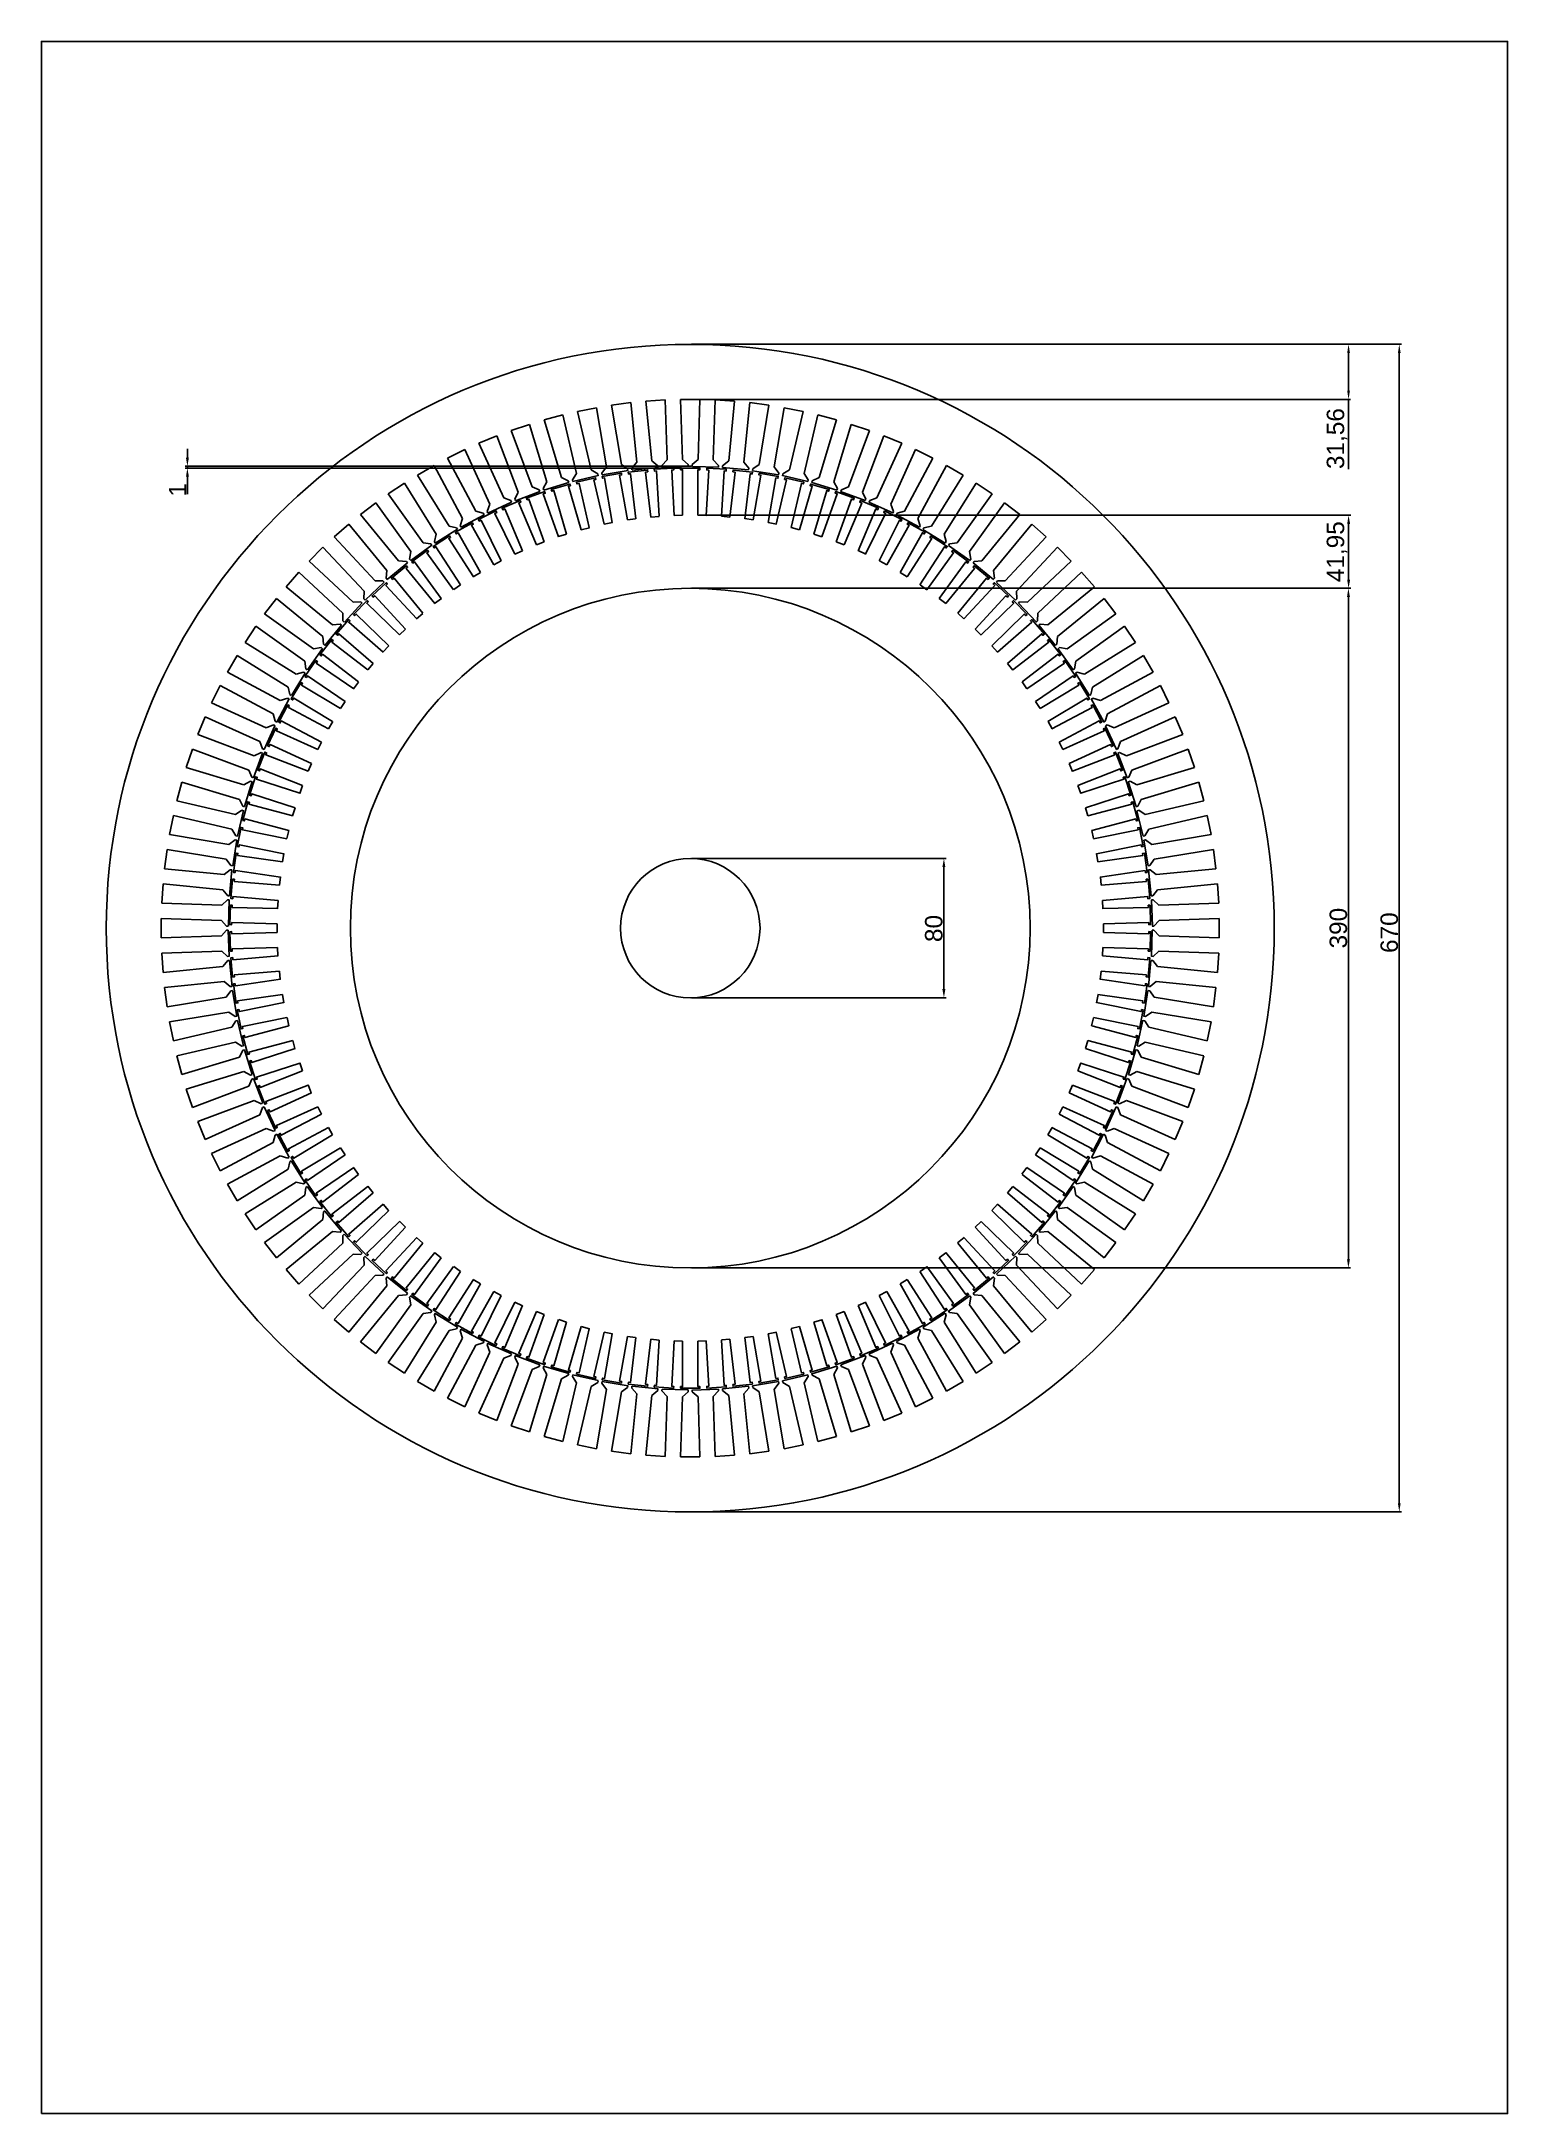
# Model space of a CAD drawing. Header units: millimetres. Extents: x 426 to 1267, y 146 to 1335.
import ezdxf

# ---------------------------------------------------------------- set-up
doc = ezdxf.new("R2010")
doc.units = ezdxf.units.MM
doc.header["$PDMODE"] = 2
doc.header["$PDSIZE"] = 5
doc.styles.get("Standard").update_dxf_attribs({"font": 'arial.ttf'})
doc.dimstyles.new('Copy of ISO-25', dxfattribs={"dimtxt": 10, "dimasz": 5, "dimexe": 1.25, "dimexo": 0.625, "dimtad": 1, "dimtxsty": 'Standard', "dimcen": 2.5, "dimadec": 0, "dimazin": 0, "dimtfac": 1, "dimtmove": 0, "dimatfit": 3, "dimfxl": 1, "dimarcsym": 0})

# ---------------------------------------------------------------- blocks, each defined once
blk = doc.blocks.new('*U1')
for p, q in [((-4.45, -15.22), (-5.55, 19.22)), ((-5.55, 19.22), (5.55, 19.22)), ((5.55, 19.22), (4.45, -15.22)), ((-1.19, -18.22), (-4.45, -15.22)), ((-1.19, -19.22), (-1.19, -18.22)), ((4.45, -15.22), (1.19, -18.22)), ((1.19, -18.22), (1.19, -19.22))]:
    blk.add_line(p, q)
blk = doc.blocks.new('*U2')
at = {"color": 0, "linetype": 'ByBlock', "lineweight": -2, "transparency": 16777216}
for p, rotation in [((757.7, 444.9), 3.749999999999829), ((794.9, 444.9), 356.25), ((702.8, 435.8), 14.99999999999997), ((720.9, 440), 11.24999999999997), ((739.2, 443.1), 7.500000000000014), ((813.4, 443.1), 352.5), ((831.8, 440), 348.7499999999999), ((849.9, 435.8), 344.9999999999999), ((667.6, 423.9), 22.49999999999999), ((685, 430.4), 18.75), ((867.7, 430.4), 341.2499999999999), ((885.1, 423.9), 337.4999999999999), ((650.6, 416.2), 26.24999999999999), ((902, 416.2), 333.75), ((618.4, 397.6), 33.74999999999999), ((634.2, 407.4), 29.99999999999999), ((918.4, 407.4), 329.9999999999999), ((934.2, 397.6), 326.2499999999999), ((603.3, 386.8), 37.50000000000001), ((949.3, 386.8), 322.5), ((588.9, 375), 41.24999999999999), ((963.7, 375), 318.75), ((575.3, 362.3), 45.00000000000001), ((977.3, 362.3), 314.9999999999999), ((562.6, 348.7), 48.75000000000001), ((990, 348.7), 311.25), ((550.8, 334.3), 52.49999999999999), ((1001.8, 334.3), 307.4999999999999), ((540, 319.2), 56.25000000000001), ((1012.6, 319.2), 303.75), ((530.2, 303.4), 59.99999999999999), ((1022.5, 303.4), 299.9999999999999), ((521.4, 287), 63.75), ((1031.2, 287), 296.2499999999999), ((513.7, 270.1), 67.49999999999997), ((1038.9, 270.1), 292.4999999999999), ((507.2, 252.6), 71.25), ((1045.5, 252.6), 288.7499999999999), ((501.8, 234.8), 74.99999999999999), ((1050.9, 234.8), 285), ((497.6, 216.7), 78.74999999999999), ((1055.1, 216.7), 281.25), ((494.5, 198.4), 82.50000000000001), ((1058.1, 198.4), 277.4999999999999), ((492.7, 179.9), 86.24999999999999), ((1059.9, 179.9), 273.75), ((492.1, 161.3), 90), ((1060.5, 161.3), 269.9999999999999), ((492.7, 142.7), 93.74999999999996), ((1059.9, 142.7), 266.25), ((494.5, 124.2), 97.5), ((1058.1, 124.2), 262.5), ((497.6, 105.8), 101.25), ((1055.1, 105.8), 258.75), ((501.8, 87.7), 105), ((1050.9, 87.7), 255), ((507.2, 69.9), 108.75), ((1045.5, 69.9), 251.25), ((513.7, 52.5), 112.5), ((1038.9, 52.5), 247.5), ((521.4, 35.6), 116.25), ((1031.2, 35.6), 243.75), ((530.2, 19.2), 120), ((1022.5, 19.2), 240), ((540, 3.4), 123.75), ((1012.6, 3.4), 236.2499999999999), ((550.8, -11.7), 127.5), ((1001.8, -11.7), 232.5), ((562.6, -26.1), 131.25), ((990, -26.1), 228.75), ((575.3, -39.7), 135), ((977.3, -39.7), 225), ((588.9, -52.4), 138.75), ((963.7, -52.4), 221.25), ((603.3, -64.2), 142.5), ((949.3, -64.2), 217.5), ((618.4, -75), 146.25), ((934.2, -75), 213.75), ((634.2, -84.9), 150), ((918.4, -84.9), 209.9999999999999), ((650.6, -93.6), 153.75), ((667.6, -101.3), 157.5), ((885.1, -101.3), 202.5000000000001), ((902, -93.6), 206.25), ((685, -107.8), 161.25), ((702.8, -113.2), 165.0000000000001), ((849.9, -113.2), 194.9999999999999), ((867.7, -107.8), 198.75), ((720.9, -117.5), 168.75), ((739.2, -120.5), 172.5), ((757.7, -122.3), 176.25), ((776.3, -122.9), 180), ((794.9, -122.3), 183.7499999999998), ((813.4, -120.5), 187.4999999999999), ((831.8, -117.5), 191.2499999999999)]:
    blk.add_blockref('*U1', p, dxfattribs=dict(at, rotation=rotation))
blk.add_blockref('*U1', (776.3, 445.5), dxfattribs=at)
blk = doc.blocks.new('*U3')
blk.add_line((-7.5, 0.2), (7.5, -0.2))
blk = doc.blocks.new('*U4')
at = {"color": 0, "linetype": 'ByBlock', "lineweight": -2, "transparency": 16777216}
for p, rotation in [((699.4, 414.8), 18.75000000000004), ((716.2, 419.3), 15.00000000000002), ((733.2, 422.6), 11.25000000000004), ((750.4, 424.9), 7.499999999999964), ((767.6, 426), 3.749999999999927), ((802.3, 424.9), 356.25), ((819.5, 422.6), 352.5000000000001), ((836.5, 419.3), 348.7500000000001), ((853.2, 414.8), 345), ((667, 402.6), 26.25000000000002), ((683, 409.2), 22.50000000000004), ((869.6, 409.2), 341.25), ((885.6, 402.6), 337.4999999999999), ((651.4, 394.9), 30.00000000000001), ((901.2, 394.9), 333.7499999999999), ((622, 376.6), 37.50000000000001), ((636.4, 386.2), 33.75000000000003), ((916.2, 386.2), 330.0000000000001), ((930.6, 376.6), 326.25), ((608.3, 366.1), 41.25000000000003), ((944.4, 366.1), 322.5), ((595.2, 354.6), 45.00000000000003), ((957.4, 354.6), 318.75), ((583, 342.4), 48.75000000000002), ((969.7, 342.4), 314.9999999999999), ((571.5, 329.3), 52.50000000000001), ((981.1, 329.3), 311.25), ((561, 315.6), 56.25000000000001), ((991.6, 315.6), 307.5), ((551.4, 301.2), 60.00000000000003), ((1001.3, 301.2), 303.75), ((542.7, 286.2), 63.75), ((1009.9, 286.2), 299.9999999999999), ((535, 270.6), 67.50000000000003), ((1017.6, 270.6), 296.2499999999999), ((528.4, 254.6), 71.25000000000001), ((1024.2, 254.6), 292.5000000000001), ((522.8, 238.2), 75.00000000000001), ((1029.8, 238.2), 288.75), ((518.3, 221.4), 78.75000000000001), ((1034.3, 221.4), 285), ((515, 204.4), 82.50000000000001), ((1037.7, 204.4), 281.25), ((512.7, 187.3), 86.25000000000003), ((1039.9, 187.3), 277.5000000000001), ((511.6, 170), 90.00000000000001), ((1041.1, 170), 273.75), ((511.6, 152.6), 93.75000000000001), ((1041.1, 152.6), 270), ((512.7, 135.3), 97.50000000000003), ((1039.9, 135.3), 266.25), ((515, 118.1), 101.25), ((1037.7, 118.1), 262.5000000000001), ((518.3, 101.1), 105), ((1034.3, 101.1), 258.7500000000001), ((522.8, 84.4), 108.75), ((1029.8, 84.4), 255), ((528.4, 68), 112.5), ((1024.2, 68), 251.25), ((535, 52), 116.25), ((1017.6, 52), 247.5000000000001), ((542.7, 36.4), 120), ((1009.9, 36.4), 243.7500000000001), ((551.4, 21.4), 123.75), ((1001.3, 21.4), 240), ((561, 7), 127.5), ((991.6, 7), 236.25), ((571.5, -6.8), 131.25), ((981.1, -6.8), 232.5), ((583, -19.8), 135), ((969.7, -19.8), 228.75), ((595.2, -32.1), 138.75), ((957.4, -32.1), 225.0000000000001), ((608.3, -43.5), 142.5), ((944.4, -43.5), 221.25), ((622, -54), 146.25), ((916.2, -63.7), 213.75), ((930.6, -54), 217.5), ((636.4, -63.7), 150), ((651.4, -72.3), 153.7500000000001), ((901.2, -72.3), 210), ((667, -80), 157.5), ((885.6, -80), 206.25), ((683, -86.6), 161.25), ((699.4, -92.2), 165.0000000000001), ((716.2, -96.7), 168.7500000000001), ((836.5, -96.7), 195), ((853.2, -92.2), 198.75), ((869.6, -86.6), 202.5000000000001), ((733.2, -100.1), 172.5000000000001), ((750.4, -102.3), 176.2500000000001), ((767.6, -103.5), 180), ((785, -103.5), 183.75), ((802.3, -102.3), 187.5), ((819.5, -100.1), 191.25)]:
    blk.add_blockref('*U3', p, dxfattribs=dict(at, rotation=rotation))
blk.add_blockref('*U3', (785, 426), dxfattribs=at)
blk = doc.blocks.new('*D5')
at = {"color": 0, "lineweight": -2, "transparency": 16777216}
for p, q in [((798.7, 1161.5), (1176.9, 1161.5)), ((1175.7, 1156.5), (1175.7, 1134.9)), ((798.7, 1129.9), (1176.9, 1129.9)), ((1175.7, 1129.9), (1175.7, 1089.9))]:
    blk.add_line(p, q, dxfattribs=at)
at = {"color": 0, "transparency": 16777216}
for points in [[(1174.9, 1156.5), (1176.5, 1156.5), (1175.7, 1161.5)], [(1174.9, 1134.9), (1176.5, 1134.9), (1175.7, 1129.9)]]:
    blk.add_solid(points, dxfattribs=at)
at = {"layer": 'Defpoints', "color": 0, "transparency": 16777216}
for p in [(798.1, 1161.5), (798.1, 1129.9), (1175.7, 1129.9)]:
    blk.add_point(p, dxfattribs=at)
at = {"color": 0, "transparency": 16777216, "insert": (1169.1, 1107.4), "char_height": 10, "attachment_point": 5, "rotation": 90}
blk.add_mtext('31,56', dxfattribs=at)
blk = doc.blocks.new('*D6')
at = {"color": 0, "lineweight": -2, "transparency": 16777216}
for p, q in [((798.7, 1161.5), (1206.1, 1161.5)), ((1204.8, 496.5), (1204.8, 1156.5)), ((798.7, 491.5), (1206.1, 491.5))]:
    blk.add_line(p, q, dxfattribs=at)
at = {"color": 0, "transparency": 16777216}
for points in [[(1204, 1156.5), (1205.6, 1156.5), (1204.8, 1161.5)], [(1204, 496.5), (1205.6, 496.5), (1204.8, 491.5)]]:
    blk.add_solid(points, dxfattribs=at)
at = {"layer": 'Defpoints', "color": 0, "transparency": 16777216}
for p in [(798.1, 1161.5), (1204.8, 1161.5), (798.1, 491.5)]:
    blk.add_point(p, dxfattribs=at)
at = {"color": 0, "transparency": 16777216, "insert": (1199.1, 823.9), "char_height": 10, "attachment_point": 5, "rotation": 90}
blk.add_mtext('670', dxfattribs=at)
blk = doc.blocks.new('*D7')
at = {"color": 0, "lineweight": -2, "transparency": 16777216}
for p, q in [((798.7, 866.5), (944.8, 866.5)), ((943.6, 861.5), (943.6, 791.5)), ((798.7, 786.5), (944.8, 786.5))]:
    blk.add_line(p, q, dxfattribs=at)
at = {"color": 0, "transparency": 16777216}
for points in [[(942.7, 861.5), (944.4, 861.5), (943.6, 866.5)], [(942.7, 791.5), (944.4, 791.5), (943.6, 786.5)]]:
    blk.add_solid(points, dxfattribs=at)
at = {"layer": 'Defpoints', "color": 0, "transparency": 16777216}
for p in [(798.1, 866.5), (798.1, 786.5), (943.6, 786.5)]:
    blk.add_point(p, dxfattribs=at)
at = {"color": 0, "transparency": 16777216, "insert": (937.8, 826.3), "char_height": 10, "attachment_point": 5, "rotation": 90}
blk.add_mtext('80', dxfattribs=at)
blk = doc.blocks.new('*U8')
blk.add_lwpolyline([(-4.3765, -13.525), (-4.3765, 12.525), (-5.5705, 12.525), (-5.5705, 13.525), (5.5705, 13.525), (5.5705, 12.525), (4.3765, 12.525), (4.3765, -13.525)])
blk = doc.blocks.new('*U9')
at = {"color": 0, "linetype": 'ByBlock', "lineweight": -2, "transparency": 16777216}
for p, rotation in [((747.8, 568.8), 6.545454545454484), ((762, 570.1), 3.272727272727193), ((790.6, 570.1), 356.7272727272729), ((804.9, 568.8), 353.4545454545456), ((705.7, 560.3), 16.36363636363635), ((719.6, 564), 13.09090909090905), ((733.6, 566.8), 9.818181818181792), ((819, 566.8), 350.1818181818182), ((833, 564), 346.909090909091), ((846.9, 560.3), 343.6363636363637), ((665.8, 544.8), 26.18181818181816), ((678.8, 550.7), 22.90909090909089), ((692.1, 555.9), 19.63636363636363), ((860.5, 555.9), 340.3636363636364), ((873.8, 550.7), 337.0909090909092), ((886.8, 544.8), 333.8181818181819), ((653.1, 538.1), 29.45454545454546), ((899.5, 538.1), 330.5454545454546), ((629.1, 522.6), 36), ((640.9, 530.7), 32.72727272727273), ((911.7, 530.7), 327.2727272727273), ((923.5, 522.6), 324.0000000000001), ((617.8, 513.9), 39.27272727272729), ((934.9, 513.9), 320.7272727272728), ((607, 504.5), 42.54545454545456), ((945.7, 504.5), 317.4545454545455), ((596.7, 494.6), 45.81818181818183), ((955.9, 494.6), 314.1818181818182), ((587, 484), 49.09090909090912), ((965.6, 484), 310.909090909091), ((578, 473), 52.36363636363639), ((974.7, 473), 307.6363636363637), ((569.6, 461.4), 55.63636363636365), ((983.1, 461.4), 304.3636363636364), ((561.8, 449.3), 58.90909090909093), ((990.8, 449.3), 301.0909090909092), ((554.8, 436.9), 62.18181818181819), ((997.8, 436.9), 297.8181818181819), ((548.5, 424.1), 65.45454545454547), ((1004.2, 424.1), 294.5454545454546), ((542.9, 410.9), 68.72727272727273), ((1009.7, 410.9), 291.2727272727273), ((538.1, 397.4), 72), ((1014.5, 397.4), 288.0000000000001), ((534.1, 383.7), 75.2727272727273), ((1018.6, 383.7), 284.7272727272727), ((530.8, 369.7), 78.54545454545456), ((1021.8, 369.7), 281.4545454545454), ((528.4, 355.6), 81.81818181818183), ((1024.2, 355.6), 278.1818181818182), ((526.8, 341.4), 85.09090909090912), ((1025.9, 341.4), 274.9090909090909), ((525.9, 327.2), 88.36363636363637), ((1026.7, 327.2), 271.6363636363637), ((525.9, 312.8), 91.63636363636365), ((1026.7, 312.8), 268.3636363636364), ((526.8, 298.6), 94.90909090909093), ((1025.9, 298.6), 265.0909090909091), ((528.4, 284.4), 98.1818181818182), ((1024.2, 284.4), 261.8181818181819), ((530.8, 270.3), 101.4545454545455), ((1021.8, 270.3), 258.5454545454546), ((534.1, 256.3), 104.7272727272728), ((1018.6, 256.3), 255.2727272727273), ((538.1, 242.6), 108), ((1014.5, 242.6), 252.0000000000001), ((542.9, 229.1), 111.2727272727273), ((1009.7, 229.1), 248.7272727272727), ((548.5, 215.9), 114.5454545454546), ((1004.2, 215.9), 245.4545454545455), ((554.8, 203.1), 117.8181818181819), ((997.8, 203.1), 242.1818181818182), ((561.8, 190.7), 121.0909090909091), ((990.8, 190.7), 238.9090909090909), ((569.6, 178.6), 124.3636363636364), ((983.1, 178.6), 235.6363636363637), ((578, 167), 127.6363636363637), ((974.7, 167), 232.3636363636364), ((587, 156), 130.9090909090909), ((965.6, 156), 229.0909090909092), ((596.7, 145.4), 134.1818181818182), ((955.9, 145.4), 225.8181818181818), ((607, 135.5), 137.4545454545455), ((945.7, 135.5), 222.5454545454545), ((617.8, 126.1), 140.7272727272727), ((629.1, 117.4), 144), ((923.5, 117.4), 216), ((934.9, 126.1), 219.2727272727273), ((640.9, 109.3), 147.2727272727273), ((911.7, 109.3), 212.7272727272728), ((653.1, 101.9), 150.5454545454546), ((665.8, 95.2), 153.8181818181819), ((886.8, 95.2), 206.1818181818182), ((899.5, 101.9), 209.4545454545455), ((678.8, 89.3), 157.0909090909092), ((692.1, 84.1), 160.3636363636364), ((860.5, 84.1), 199.6363636363637), ((873.8, 89.3), 202.9090909090909), ((705.7, 79.7), 163.6363636363637), ((719.6, 76), 166.9090909090909), ((733.6, 73.2), 170.1818181818182), ((747.8, 71.2), 173.4545454545456), ((762, 69.9), 176.7272727272728), ((790.6, 69.9), 183.2727272727271), ((804.9, 71.2), 186.5454545454546), ((819, 73.2), 189.8181818181818), ((833, 76), 193.0909090909091), ((846.9, 79.7), 196.3636363636363), ((776.3, 69.5), 180)]:
    blk.add_blockref('*U8', p, dxfattribs=dict(at, rotation=rotation))
blk.add_blockref('*U8', (776.3, 570.5), dxfattribs=at)
blk = doc.blocks.new('*U10')
blk.add_line((-2.4, 0.1), (2.4, -0.1))
blk = doc.blocks.new('*U11')
at = {"color": 0, "linetype": 'ByBlock', "lineweight": -2, "transparency": 16777216}
for p, rotation in [((716.1, 549.2), 16.36363636363637), ((729.3, 552.3), 13.0909090909091), ((742.6, 554.6), 9.818181818181829), ((756, 556.1), 6.545454545454541), ((769.5, 556.9), 3.272727272727193), ((796.6, 556.1), 356.7272727272729), ((810, 554.6), 353.4545454545455), ((823.4, 552.3), 350.1818181818182), ((836.6, 549.2), 346.9090909090909), ((677.9, 535.6), 26.18181818181819), ((690.3, 540.8), 22.90909090909091), ((703.1, 545.4), 19.63636363636365), ((849.5, 545.4), 343.6363636363637), ((862.3, 540.8), 340.3636363636364), ((874.8, 535.6), 337.0909090909092), ((653.9, 522.9), 32.72727272727275), ((665.7, 529.6), 29.45454545454544), ((886.9, 529.6), 333.8181818181819), ((898.7, 522.9), 330.5454545454546), ((642.6, 515.6), 36), ((910.1, 515.6), 327.2727272727273), ((621.1, 499.1), 42.54545454545454), ((631.6, 507.7), 39.2727272727273), ((921, 507.7), 324.0000000000001), ((931.5, 499.1), 320.7272727272727), ((611.2, 489.9), 45.81818181818183), ((941.5, 489.9), 317.4545454545455), ((601.7, 480.2), 49.09090909090909), ((950.9, 480.2), 314.1818181818183), ((592.9, 470), 52.36363636363637), ((959.8, 470), 310.909090909091), ((584.6, 459.3), 55.63636363636364), ((968, 459.3), 307.6363636363637), ((577, 448.1), 58.90909090909091), ((975.7, 448.1), 304.3636363636364), ((570, 436.5), 62.1818181818182), ((982.7, 436.5), 301.0909090909092), ((563.7, 424.6), 65.45454545454544), ((989, 424.6), 297.8181818181819), ((558, 412.2), 68.72727272727273), ((994.6, 412.2), 294.5454545454546), ((553.1, 399.6), 72.00000000000003), ((999.5, 399.6), 291.2727272727274), ((548.9, 386.8), 75.2727272727273), ((1003.7, 386.8), 288.0000000000001), ((545.5, 373.7), 78.54545454545456), ((1007.1, 373.7), 284.7272727272728), ((542.8, 360.4), 81.81818181818183), ((1009.8, 360.4), 281.4545454545456), ((540.9, 347), 85.09090909090908), ((1011.8, 347), 278.1818181818182), ((539.7, 333.5), 88.36363636363637), ((1012.9, 333.5), 274.9090909090909), ((539.3, 320), 91.63636363636367), ((1013.3, 320), 271.6363636363636), ((539.7, 306.5), 94.90909090909092), ((1012.9, 306.5), 268.3636363636365), ((540.9, 293), 98.1818181818182), ((1011.8, 293), 265.0909090909091), ((542.8, 279.6), 101.4545454545455), ((1009.8, 279.6), 261.8181818181818), ((545.5, 266.3), 104.7272727272727), ((1007.1, 266.3), 258.5454545454545), ((548.9, 253.2), 108), ((1003.7, 253.2), 255.2727272727272), ((553.1, 240.4), 111.2727272727273), ((999.5, 240.4), 251.9999999999999), ((558, 227.8), 114.5454545454546), ((994.6, 227.8), 248.7272727272727), ((563.7, 215.4), 117.8181818181818), ((989, 215.4), 245.4545454545455), ((570, 203.5), 121.0909090909091), ((982.7, 203.5), 242.1818181818182), ((577, 191.9), 124.3636363636364), ((975.7, 191.9), 238.9090909090909), ((584.6, 180.7), 127.6363636363637), ((968, 180.7), 235.6363636363636), ((592.9, 170), 130.9090909090909), ((959.8, 170), 232.3636363636364), ((601.7, 159.8), 134.1818181818182), ((950.9, 159.8), 229.0909090909092), ((611.2, 150.1), 137.4545454545455), ((941.5, 150.1), 225.8181818181818), ((621.1, 140.9), 140.7272727272728), ((631.6, 132.3), 144.0000000000001), ((921, 132.3), 219.2727272727273), ((931.5, 140.9), 222.5454545454545), ((642.6, 124.4), 147.2727272727273), ((910.1, 124.4), 216), ((653.9, 117.1), 150.5454545454546), ((665.7, 110.4), 153.8181818181818), ((886.9, 110.4), 209.4545454545455), ((898.7, 117.1), 212.7272727272728), ((677.9, 104.4), 157.0909090909092), ((690.3, 99.2), 160.3636363636364), ((703.1, 94.6), 163.6363636363637), ((849.5, 94.6), 199.6363636363636), ((862.3, 99.2), 202.9090909090909), ((874.8, 104.4), 206.1818181818182), ((716.1, 90.8), 166.9090909090909), ((729.3, 87.7), 170.1818181818182), ((742.6, 85.4), 173.4545454545455), ((756, 83.9), 176.7272727272728), ((783.1, 83.1), 183.2727272727271), ((796.6, 83.9), 186.5454545454546), ((810, 85.4), 189.8181818181818), ((823.4, 87.7), 193.0909090909091), ((836.6, 90.8), 196.3636363636363), ((769.5, 83.1), 180)]:
    blk.add_blockref('*U10', p, dxfattribs=dict(at, rotation=rotation))
blk.add_blockref('*U10', (783.1, 556.9), dxfattribs=at)
blk = doc.blocks.new('*D12')
at = {"color": 0, "lineweight": -2, "transparency": 16777216}
for p, q in [((803.1, 1063.4), (1177, 1063.4)), ((1175.7, 1026.5), (1175.7, 1058.4)), ((798.7, 1021.5), (1177, 1021.5))]:
    blk.add_line(p, q, dxfattribs=at)
at = {"color": 0, "transparency": 16777216}
for points in [[(1174.9, 1058.4), (1176.6, 1058.4), (1175.7, 1063.4)], [(1174.9, 1026.5), (1176.6, 1026.5), (1175.7, 1021.5)]]:
    blk.add_solid(points, dxfattribs=at)
at = {"layer": 'Defpoints', "color": 0, "transparency": 16777216}
for p in [(802.5, 1063.4), (1175.7, 1063.4), (798.1, 1021.5)]:
    blk.add_point(p, dxfattribs=at)
at = {"color": 0, "transparency": 16777216, "insert": (1169.1, 1042.5), "char_height": 10, "attachment_point": 5, "rotation": 90}
blk.add_mtext('41,95', dxfattribs=at)
blk = doc.blocks.new('*D13')
at = {"color": 0, "lineweight": -2, "transparency": 16777216}
for p, q in [((798.7, 1021.5), (1176.9, 1021.5)), ((1175.6, 1016.5), (1175.6, 636.5)), ((798.7, 631.5), (1176.9, 631.5))]:
    blk.add_line(p, q, dxfattribs=at)
at = {"color": 0, "transparency": 16777216}
for points in [[(1174.8, 1016.5), (1176.5, 1016.5), (1175.6, 1021.5)], [(1174.8, 636.5), (1176.5, 636.5), (1175.6, 631.5)]]:
    blk.add_solid(points, dxfattribs=at)
at = {"layer": 'Defpoints', "color": 0, "transparency": 16777216}
for p in [(798.1, 1021.5), (798.1, 631.5), (1175.6, 631.5)]:
    blk.add_point(p, dxfattribs=at)
at = {"color": 0, "transparency": 16777216, "insert": (1169.9, 826.5), "char_height": 10, "attachment_point": 5, "rotation": 90}
blk.add_mtext('390', dxfattribs=at)
blk = doc.blocks.new('*D14')
at = {"color": 0, "lineweight": -2, "transparency": 16777216}
for p, q in [((509.6, 1096.5), (509.6, 1101.5)), ((798.7, 1091.5), (508.4, 1091.5)), ((797.5, 1090.5), (508.4, 1090.5)), ((509.6, 1091.5), (509.6, 1090.5)), ((509.6, 1085.5), (509.6, 1075.5))]:
    blk.add_line(p, q, dxfattribs=at)
at = {"color": 0, "transparency": 16777216}
for points in [[(508.8, 1096.5), (510.5, 1096.5), (509.6, 1091.5)], [(508.8, 1085.5), (510.5, 1085.5), (509.6, 1090.5)]]:
    blk.add_solid(points, dxfattribs=at)
at = {"layer": 'Defpoints', "color": 0, "transparency": 16777216}
for p in [(509.6, 1090.5), (798.1, 1090.5), (799.3, 1091.5)]:
    blk.add_point(p, dxfattribs=at)
at = {"color": 0, "transparency": 16777216, "insert": (504, 1078), "char_height": 10, "attachment_point": 5, "rotation": 90}
blk.add_mtext('1', dxfattribs=at)

msp = doc.modelspace()

# ---------------------------------------------------------------- linework, layer by layer
msp.add_lwpolyline([(425.904, 146.291), (1266.904, 146.291), (1266.904, 1335.291), (425.904, 1335.291)], close=True)
for radius in [335, 195, 40]:
    msp.add_circle((798.089, 826.483), radius)

# ---------------------------------------------------------------- block references
for name, p in [('*U2', (21.772, 665.195)), ('*U4', (21.772, 665.195)), ('*U9', (21.772, 506.483)), ('*U11', (21.772, 506.483))]:
    msp.add_blockref(name, p)

# ---------------------------------------------------------------- dimensions: what is measured, and where the dimension line sits
for base, p1, p2, picture, middle in [((1175.688, 1129.923), (798.089, 1161.483), (798.089, 1129.923), '*D5', (1169.053, 1107.432)), ((509.623, 1090.483), (799.279, 1091.483), (798.089, 1090.483), '*D14', (503.978, 1078.016)), ((1175.729, 1063.433), (798.089, 1021.483), (802.465, 1063.433), '*D12', (1169.095, 1042.458)), ((1175.643, 631.483), (798.089, 1021.483), (798.089, 631.483), '*D13', (1169.909, 826.483))]:
    dim = msp.add_linear_dim(base=base, p1=p1, p2=p2, angle=90, dimstyle='Copy of ISO-25')
    dim.commit()
    dim.dimension.update_dxf_attribs({"geometry": picture, "text_midpoint": middle})
for base, p1, p2, picture, middle in [((1204.804, 1161.483), (798.089, 491.483), (798.089, 1161.483), '*D6', (1204.804, 823.897)), ((943.569, 786.483), (798.089, 866.483), (798.089, 786.483), '*D7', (943.569, 826.328))]:
    dim = msp.add_linear_dim(base=base, p1=p1, p2=p2, angle=90, dimstyle='Copy of ISO-25')
    dim.commit()
    dim.dimension.update_dxf_attribs({"geometry": picture, "text_midpoint": middle, "dimtype": 160})

doc.saveas('drawing.dxf')
